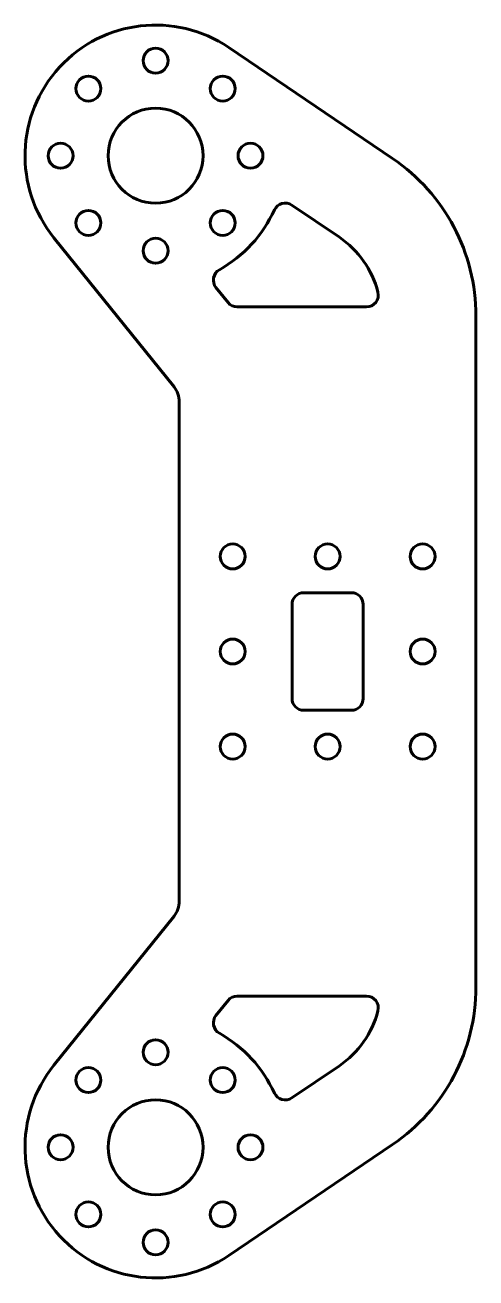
# Model space of a CAD drawing. Header units: millimetres. Extents: x -28 to 10, y -53 to 53.
import ezdxf

# ---------------------------------------------------------------- set-up
doc = ezdxf.new("R2010")
doc.units = ezdxf.units.MM
doc.linetypes.add('K5LT_BASIC', pattern=[0])

msp = doc.modelspace()

# ---------------------------------------------------------------- linework, layer by layer
at = {"color": 5, "linetype": 'K5LT_BASIC', "lineweight": 60, "true_color": 0x0000ff}
for p, q in [((-11.33, 50.83), (2.47, 41.49)), ((-6.02, 37.58), (-2.01, 34.86)), ((-15.94, 22.28), (-26.06, 34.82)), ((-11.39, 29.37), (-12.41, 30.63)), ((-10.61, 29), (0.27, 29)), ((9.5, -28.24), (9.5, 28.24)), ((-15.5, 21.02), (-15.5, -21.02)), ((-1, 4.95), (-5, 4.95)), ((-6, 3.95), (-6, -3.95)), ((0, 3.95), (0, -3.95)), ((-5, -4.95), (-1, -4.95)), ((-15.94, -22.28), (-26.06, -34.82)), ((-11.39, -29.37), (-12.41, -30.63)), ((-10.61, -29), (0.27, -29)), ((-6.02, -37.58), (-2.01, -34.86)), ((-11.33, -50.83), (2.47, -41.49))]:
    msp.add_line(p, q, dxfattribs=at)
for centre, radius in [((-17.5, 49.73), 1.05), ((-23.16, 47.38), 1.05), ((-11.84, 47.38), 1.05), ((-17.5, 41.73), 4), ((-25.5, 41.73), 1.05), ((-9.5, 41.73), 1.05), ((-23.16, 36.07), 1.05), ((-11.84, 36.07), 1.05), ((-17.5, 33.73), 1.05), ((-11, 8), 1.05), ((-3, 8), 1.05), ((5, 8), 1.05), ((-11, 0), 1.05), ((5, 0), 1.05), ((-11, -8), 1.05), ((-3, -8), 1.05), ((5, -8), 1.05), ((-17.5, -33.73), 1.05), ((-23.16, -36.07), 1.05), ((-11.84, -36.07), 1.05), ((-17.5, -41.73), 4), ((-25.5, -41.73), 1.05), ((-9.5, -41.73), 1.05), ((-23.16, -47.38), 1.05), ((-11.84, -47.38), 1.05), ((-17.5, -49.73), 1.05)]:
    msp.add_circle(centre, radius, dxfattribs=at)
for centre, radius, start, end in [((-17.5, 41.73), 11, 55.8931, 218.8905), ((-6.5, 28.24), 16, 0, 55.8931), ((-17.5, 41.73), 11, 299.2965, 335.4871), ((-6.58, 36.75), 1, 55.8931, 155.4871), ((-6.5, 28.24), 8, 14.5748, 55.8931), ((-11.63, 31.26), 1, 119.2965, 218.8905), ((0.27, 30), 1, 270, 14.5748), ((-10.61, 30), 1, 218.8905, 270), ((-17.5, 21.02), 2, 0, 38.8905), ((-5, 3.95), 1, 90, 180), ((-1, 3.95), 1, 0, 90), ((-5, -3.95), 1, 180, 270), ((-1, -3.95), 1, 270, 0), ((-17.5, -21.02), 2, 321.1095, 0), ((-6.5, -28.24), 16, 304.1069, 0), ((-10.61, -30), 1, 90, 141.1095), ((0.27, -30), 1, 345.4252, 90), ((-6.5, -28.24), 8, 304.1069, 345.4252), ((-11.63, -31.26), 1, 141.1095, 240.7035), ((-17.5, -41.73), 11, 24.5129, 60.7035), ((-17.5, -41.73), 11, 141.1095, 304.1069), ((-6.58, -36.75), 1, 204.5129, 304.1069)]:
    msp.add_arc(centre, radius, start, end, dxfattribs=at)

doc.saveas('drawing.dxf')
